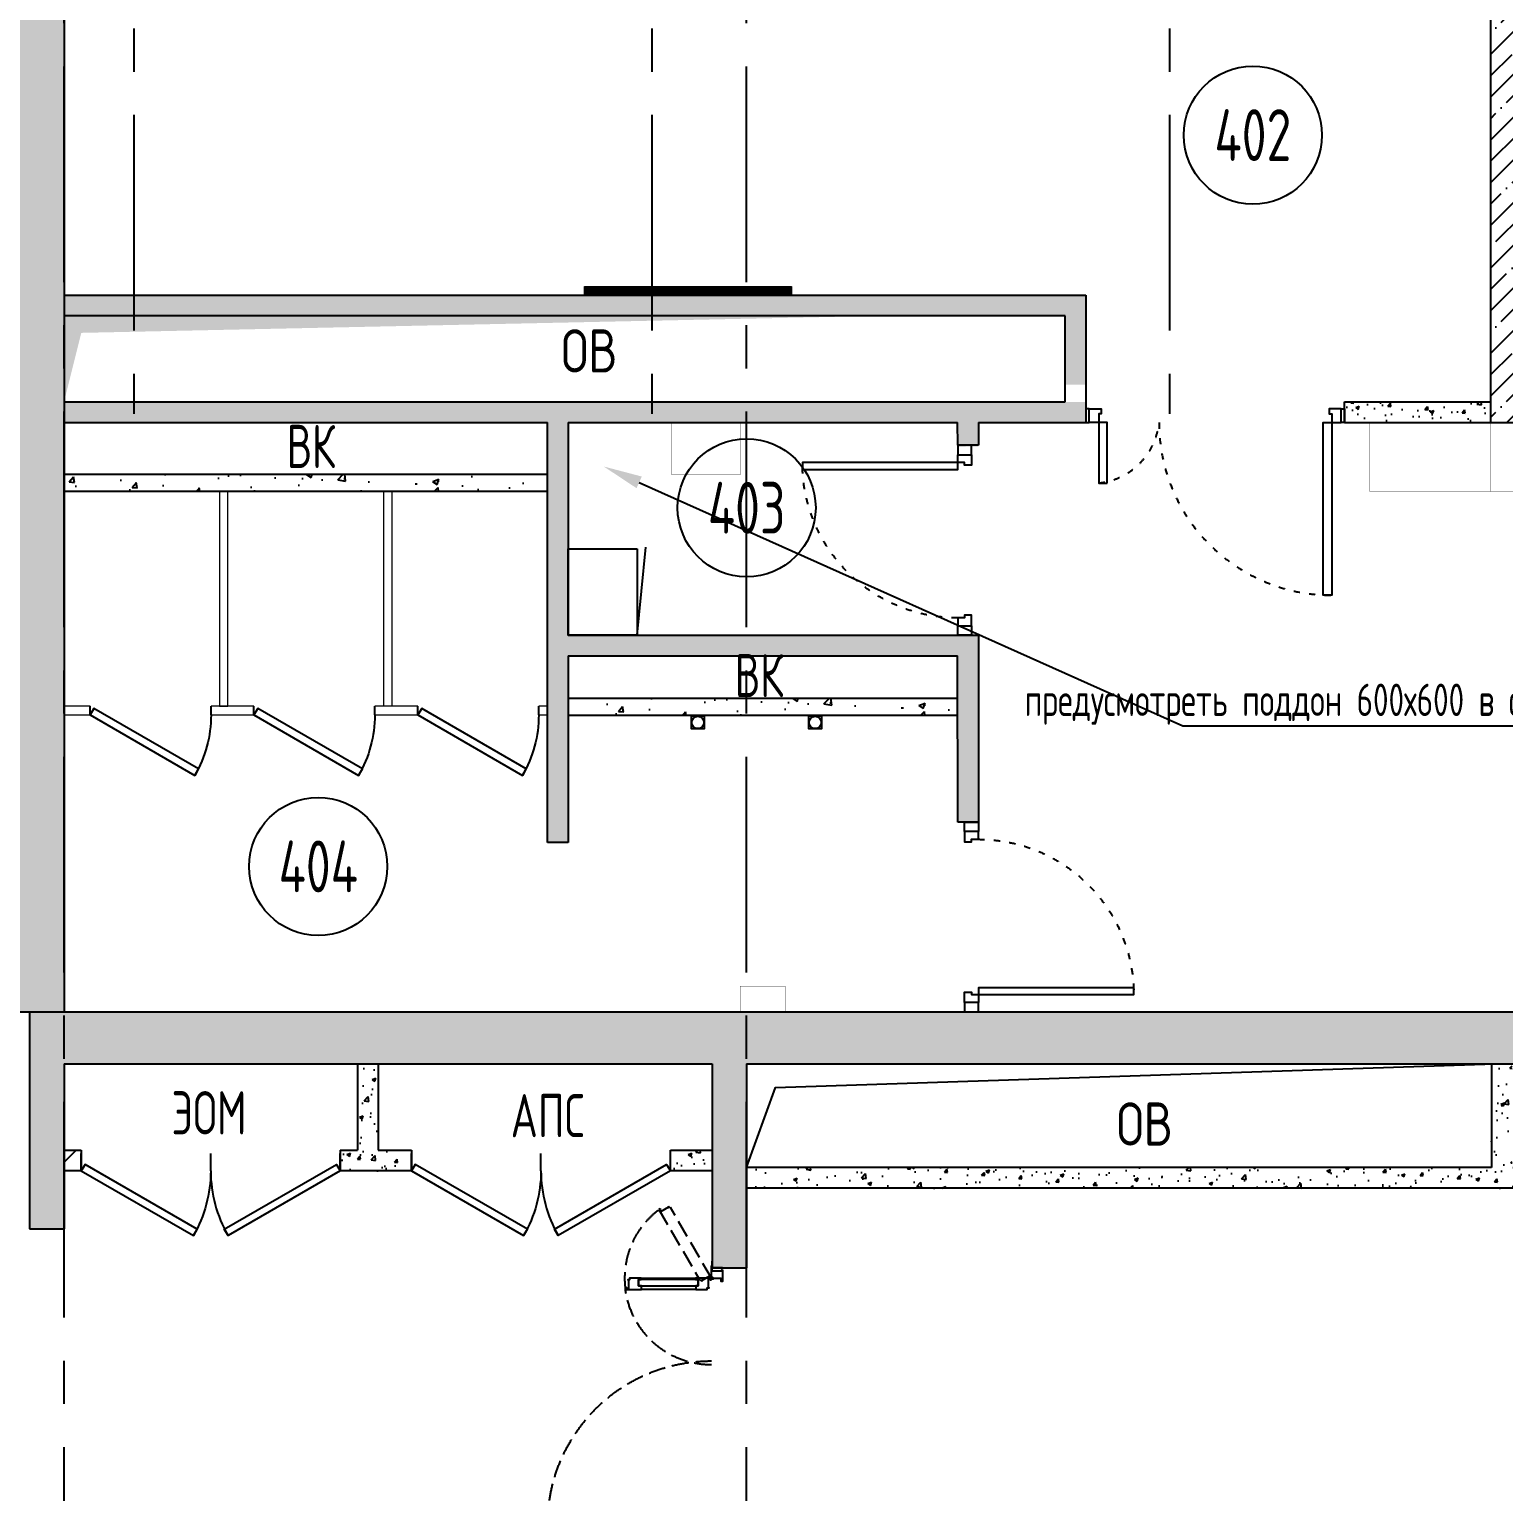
# Model space of a CAD drawing. Header units: millimetres. Extents: x -9318 to 9016603, y 0 to 838141.
# Drawn here: x 80797 to 89337, y 528794 to 537266 of the extents above; entities that cross this region are included whole.
import ezdxf
from ezdxf import colors
from ezdxf.entities.mleader import LeaderData, LeaderLine
from ezdxf.enums import TextEntityAlignment as Align
from ezdxf.math import Vec2, Vec3

# ---------------------------------------------------------------- set-up
doc = ezdxf.new("R2010")
doc.units = ezdxf.units.MM
for name, pattern in [('ACAD_ISO03W100', [30, 12, -18]), ('ADSK_Скрыто', [6, 3, -3]), ('CENTER', [2, 1.25, -0.25, 0.25, -0.25]), ('ГОСТ 2.303 4', [7, 5, -2, 0])]:
    doc.linetypes.add(name, pattern=pattern)
doc.layers.add('АР_Номер помещения', color=1, linetype='Continuous', lineweight=25)
doc.layers.add('ТХ_мебель передв', color=250, linetype='Continuous', lineweight=13)
doc.layers.add('ТХ_дозаторы', color=7, linetype='Continuous')
doc.layers.add('ТХ_обор_бытовое', color=14, linetype='Continuous')
doc.styles.add('ICOCPEUR', font='isocpeur.ttf')
doc.styles.add('ISOCPEUR', font='isocpeur.ttf', dxfattribs={"width": 0.7})
doc.linetypes.add('Ground1', pattern='A,12,[130,ltypeshp.shx,S=3,R=-150,X=0,Y=-2.598],3,[130,ltypeshp.shx,S=3,R=-150,X=0,Y=-2.598],3,[130,ltypeshp.shx,S=3,R=-150,X=0,Y=-2.598],0', length=18)
doc.linetypes.add('Ground2', pattern='A,12,[130,ltypeshp.shx,S=3,R=-210,X=0,Y=-2.598],3,[130,ltypeshp.shx,S=3,R=-210,X=0,Y=-2.598],3,[130,ltypeshp.shx,S=3,R=-210,X=0,Y=-2.598],0', length=18)
pattern_1 = [(50, (-131178.52, 456407.27), (215.17805, -18.82564), [22.5, -247.5]), (355, (-131178.52, 456407.27), (-41.6254, 225.65764), [18, -198]), (100.45144, (-131160.59, 456405.7), (173.55265, 206.832), [19.12206, -210.34263]), (46.1842, (-131178.52, 456467.27), (320.1724, -49.65578), [33.75, -371.25]), (96.63564, (-131151.84, 456463.14), (280.3986, 292.2356), [28.6831, -315.51413]), (351.18416, (-131178.52, 456467.27), (280.3986, 292.2356), [27, -297]), (21, (-131148.52, 456452.27), (179.07212, -120.78567), [22.5, -247.5]), (326, (-131148.52, 456452.27), (72.9946, 217.54501), [18, -198]), (71.45144, (-131133.6, 456442.2), (252.06671, 96.75935), [19.12206, -210.34263]), (37.5, (-131178.52, 456407.274), (3.647957, 99.868156), [0, -195.6, 0, -201, 0, -198.75]), (7.5, (-131178.52, 456407.27), (78.92086, 118.323514), [0, -114.6, 0, -191.1, 0, -75.75]), (327.5, (-131245.42, 456407.274), (160.14673, -6.766462), [0, -75, 0, -234, 0, -310.5]), (317.5, (-131275.42, 456407.27), (174.95585, 30.031495), [0, -97.5, 0, -155.4, 0, -220.5])]

# ---------------------------------------------------------------- blocks, each defined once
blk = doc.blocks.new('*U904')
at = {"color": 8}
for p, q in [((-700, 0), (-700, 50)), ((0, 0), (0, 50))]:
    blk.add_line(p, q, dxfattribs=at)
blk.add_lwpolyline([(0, 0), (-606.2, -350), (-628.1, -312.1), (-21.9, 37.9)], close=True, dxfattribs=at)
blk.add_arc((0, 0), 700, 180, 210, dxfattribs=at)
blk = doc.blocks.new('*U905')
at = {"color": 8}
for p, q in [((-700, 0), (-700, 50)), ((0, 0), (0, 50))]:
    blk.add_line(p, q, dxfattribs=at)
blk.add_lwpolyline([(0, 0), (-606.2, -350), (-628.1, -312.1), (-21.9, 37.9)], close=True, dxfattribs=at)
blk.add_arc((0, 0), 700, 180, 210, dxfattribs=at)
blk = doc.blocks.new('*U906')
at = {"color": 8}
for p, q in [((-700, 0), (-700, 50)), ((0, 0), (0, 50))]:
    blk.add_line(p, q, dxfattribs=at)
blk.add_lwpolyline([(0, 0), (-606.2, -350), (-628.1, -312.1), (-21.9, 37.9)], close=True, dxfattribs=at)
blk.add_arc((0, 0), 700, 180, 210, dxfattribs=at)
blk = doc.blocks.new('*U907')
at = {"color": 8}
for points in [[(-55, -80), (-55, 0), (-115, 0), (-115, -40), (-100, -40), (-100, -80), (-55, -80)], [(0, 0), (0, -80), (-55, -80), (-55, 0), (0, 0)], [(-1100, 0), (-1100, -80), (-1045, -80), (-1045, 0), (-1100, 0)], [(-1045, -80), (-1045, 0), (-985, 0), (-985, -40), (-1000, -40), (-1000, -80), (-1045, -80)]]:
    blk.add_lwpolyline(points, dxfattribs=at)
blk.add_lwpolyline([(-100, -80), (-100, -980), (-140, -980), (-140, -80)], close=True, dxfattribs=at)
at = {"color": 8, "linetype": 'ACAD_ISO03W100', "ltscale": 3}
blk.add_arc((-100, -80), 900, 180, 270, dxfattribs=at)
blk = doc.blocks.new('*U908')
at = {"color": 8}
blk.add_lwpolyline([(100, 80), (100, 980), (140, 980), (140, 80)], close=True, dxfattribs=at)
for points in [[(0, 0), (0, 80), (55, 80), (55, 0), (0, 0)], [(55, 80), (55, 0), (115, 0), (115, 40), (100, 40), (100, 80), (55, 80)], [(1045, 80), (1045, 0), (985, 0), (985, 40), (1000, 40), (1000, 80), (1045, 80)], [(1100, 0), (1100, 80), (1045, 80), (1045, 0), (1100, 0)]]:
    blk.add_lwpolyline(points, dxfattribs=at)
at = {"color": 8, "linetype": 'ACAD_ISO03W100', "ltscale": 3}
blk.add_arc((100, 80), 900, 0, 90, dxfattribs=at)
blk = doc.blocks.new('Полуторная_на лестницу')
at = {"color": 8}
for points in [[(75, 80), (75, 1080), (124.9, 1080), (124.9, 80)], [(1375.1, 430), (1375.1, 80), (1425, 80), (1425, 430)]]:
    blk.add_lwpolyline(points, close=True, dxfattribs=at)
for points in [[(0, 0), (0, 80), (20, 80), (20, 0), (0, 0)], [(20, 80), (20, 0), (90, 0), (90, 30), (75, 30), (75, 80), (20, 80)], [(1480, 80), (1480, 0), (1410, 0), (1410, 30), (1425, 30), (1425, 80), (1480, 80)], [(1500, 0), (1500, 80), (1480, 80), (1480, 0), (1500, 0)]]:
    blk.add_lwpolyline(points, dxfattribs=at)
at = {"color": 8, "linetype": 'ACAD_ISO03W100', "ltscale": 3}
for centre, radius, start, end in [((75, 80), 1000, 0, 90), ((1465.4, 39.6), 392.5, 95.90754, 174.09246)]:
    blk.add_arc(centre, radius, start, end, dxfattribs=at)
blk = doc.blocks.new('*U1122')
at = {"layer": 'АР_Номер помещения', "color": 8}
blk.add_circle((-21533.7, 852.7), 400, dxfattribs=at)
at = {"color": 8, "style": 'ISOCPEUR', "width": 0.7, "flags": 1}
blk.add_attdef('КАТЕГОРИЯ', (-499.2, -2092.2), '', height=250, dxfattribs=at)
at = {"layer": 'АР_Номер помещения', "color": 8, "style": 'ISOCPEUR', "width": 0.7}
blk.add_attdef('НОМЕР_ПОМЕЩЕНИЯ', text='', height=300, dxfattribs=at).set_placement((-21533.7, 852.7), align=Align.MIDDLE_CENTER)
blk = doc.blocks.new('*U492')
at = {"layer": 'АР_Номер помещения', "color": 8}
blk.add_circle((-21260.4, 2610.5), 400, dxfattribs=at)
at = {"color": 8, "style": 'ISOCPEUR', "width": 0.7, "flags": 1}
blk.add_attdef('КАТЕГОРИЯ', (-499.2, -2092.2), '', height=250, dxfattribs=at)
at = {"layer": 'АР_Номер помещения', "color": 8, "style": 'ISOCPEUR', "width": 0.7}
blk.add_attdef('НОМЕР_ПОМЕЩЕНИЯ', text='', height=300, dxfattribs=at).set_placement((-21260.4, 2610.5), align=Align.MIDDLE_CENTER)
blk = doc.blocks.new('*U490')
at = {"layer": 'АР_Номер помещения', "color": 8}
blk.add_circle((-17903.2, 348.5), 400, dxfattribs=at)
at = {"color": 8, "style": 'ISOCPEUR', "width": 0.7, "flags": 1}
blk.add_attdef('КАТЕГОРИЯ', (-499.2, -2092.2), '', height=250, dxfattribs=at)
at = {"layer": 'АР_Номер помещения', "color": 8, "style": 'ISOCPEUR', "width": 0.7}
blk.add_attdef('НОМЕР_ПОМЕЩЕНИЯ', text='', height=300, dxfattribs=at).set_placement((-17903.2, 348.5), align=Align.MIDDLE_CENTER)
blk = doc.blocks.new('_DotSmall')
at = {"color": 8, "linetype": 'ByBlock', "const_width": 0.5}
blk.add_lwpolyline([(-0.0625, 0, 1), (0.0625, 0, 1)], format="xyb", close=True, dxfattribs=at)
blk = doc.blocks.new('*U1175')
at = {"color": 8}
for p, q in [((-750, 0), (-750, 100)), ((0, 0), (0, 100))]:
    blk.add_line(p, q, dxfattribs=at)
blk.add_lwpolyline([(0, 0), (-649.5, -375), (-671.4, -337.1), (-21.9, 37.9)], close=True, dxfattribs=at)
blk.add_arc((0, 0), 750, 180, 210, dxfattribs=at)
blk = doc.blocks.new('*U1176')
at = {"color": 8}
for p, q in [((-750, 0), (-750, 100)), ((0, 0), (0, 100))]:
    blk.add_line(p, q, dxfattribs=at)
blk.add_lwpolyline([(0, 0), (-649.5, -375), (-671.4, -337.1), (-21.9, 37.9)], close=True, dxfattribs=at)
blk.add_arc((0, 0), 750, 180, 210, dxfattribs=at)
blk = doc.blocks.new('*U700')
at = {"color": 8}
for p, q in [((-96, -61), (-860.9, -61)), ((-863, -125), (-94, -125)), ((-94, -1425), (-409.9, -1425)), ((-411.9, -1489), (-96, -1489))]:
    blk.add_line(p, q, dxfattribs=at)
at = {"color": 8, "linetype": 'ГОСТ 2.303 4', "ltscale": 20}
for points in [[(-65.8, -90.1), (-60.3, -84.4), (-53.1, -91.4), (-52, -90.3), (-54.2, -88.1), (-17.3, -50.4), (-10.9, -56.7), (-15.2, -61.2), (-9.5, -66.7), (-4, -61), (-683.5, 601.4), (-689.1, 595.7), (-683.4, 590.2), (-679, 594.6), (-672.5, 588.3), (-709.3, 550.5), (-711.5, 552.7), (-712.6, 551.5), (-705.5, 544.5), (-711, 538.8)], [(-241, -1899.4), (-247.9, -1895.5), (-252.9, -1904.1), (-254.2, -1903.3), (-252.7, -1900.7), (-298.4, -1874.3), (-302.9, -1882.1), (-297.5, -1885.3), (-301.5, -1892.2), (-308.4, -1888.2), (-71.4, -1477.7), (-64.5, -1481.7), (-59.5, -1473.1), (-58.1, -1473.9), (-59.6, -1476.5), (-14, -1502.9), (-9.4, -1495), (-14.9, -1491.9), (-10.9, -1485), (-4, -1489)]]:
    blk.add_lwpolyline(points, close=True, dxfattribs=at)
at = {"color": 8}
for points in [[(60, -12), (60, -80), (52, -80), (52, -63), (5.6, -63), (5.6, -66), (4, -66), (4, -56), (-4, -56), (-4, 12), (0, 12), (0, 4), (-2.5, 4), (-2.4, -17), (56.2, -17), (56.2, -12)], [(-953, -69), (-953, -61), (-860.9, -61), (-860.9, -68.1), (-876.9, -68.1), (-876.9, -104), (-863, -104), (-863, -125), (-929, -125), (-929, -117.1), (-939, -117), (-939, -115.5), (-935.9, -115.5), (-935.9, -62.7), (-945, -62.7), (-945, -69)], [(-80, -104), (-876.9, -104), (-876.9, -68.1), (-80, -68.1)], [(-4, -69), (-4, -61), (-96, -61), (-96, -68.1), (-80, -68.1), (-80, -104), (-94, -104), (-94, -125), (-27.9, -125), (-27.9, -117.1), (-17.9, -117), (-17.9, -115.5), (-21, -115.5), (-21, -62.7), (-11.9, -62.7), (-11.9, -69)], [(-501.9, -1432.9), (-501.9, -1425), (-409.9, -1425), (-409.9, -1446), (-425.9, -1446), (-425.9, -1481.9), (-411.9, -1481.9), (-411.9, -1489), (-478, -1489), (-478, -1481), (-487.9, -1481), (-487.9, -1479.4), (-484.9, -1479.4), (-484.9, -1426.7), (-494, -1426.7), (-494, -1432.9)], [(-425.9, -1446), (-80, -1446), (-80, -1481.9), (-425.9, -1481.9)], [(-4, -1481), (-4, -1489), (-96, -1489), (-96, -1481.9), (-80, -1481.9), (-80, -1446), (-94, -1446), (-94, -1425), (-27.9, -1425), (-27.9, -1432.9), (-17.9, -1433), (-17.9, -1434.5), (-21, -1434.5), (-21, -1487.3), (-11.9, -1487.3), (-11.9, -1481)], [(60, -1538), (60, -1470), (52, -1470), (52, -1487), (5.6, -1487), (5.6, -1484), (4, -1484), (4, -1494), (-4, -1494), (-4, -1562), (0, -1562), (0, -1554), (-2.5, -1554), (-2.4, -1533), (56.2, -1533), (56.2, -1538)]]:
    blk.add_lwpolyline(points, close=True, dxfattribs=at)
at = {"color": 8, "linetype": 'Ground2'}
blk.add_lwpolyline([(0, 38.9), (0, 0), (60, 0)], dxfattribs=at)
at = {"color": 8, "linetype": 'Ground1'}
blk.add_lwpolyline([(60, -1550), (0, -1550), (0, -1588.9)], dxfattribs=at)
at = {"color": 8, "linetype": 'ГОСТ 2.303 4', "ltscale": 20}
for centre, radius, start, end in [((-4, -61), 949, 135.72975, 180.1036), ((-4, -61), 949, 180, 270), ((-4, -1489), 502, 90, 172.67471), ((-4, -1489), 501.1, 172.67471, 232.66071)]:
    blk.add_arc(centre, radius, start, end, dxfattribs=at)
blk = doc.blocks.new('*U778')
at = {"color": 8}
for p, q in [((-750, 0), (-750, 100)), ((0, 0), (0, 100))]:
    blk.add_line(p, q, dxfattribs=at)
blk.add_lwpolyline([(0, 0), (-649.5, -375), (-671.4, -337.1), (-21.9, 37.9)], close=True, dxfattribs=at)
blk.add_arc((0, 0), 750, 180, 210, dxfattribs=at)
blk = doc.blocks.new('*U779')
at = {"color": 8}
for p, q in [((-750, 0), (-750, 100)), ((0, 0), (0, 100))]:
    blk.add_line(p, q, dxfattribs=at)
blk.add_lwpolyline([(0, 0), (-649.5, -375), (-671.4, -337.1), (-21.9, 37.9)], close=True, dxfattribs=at)
blk.add_arc((0, 0), 750, 180, 210, dxfattribs=at)
blk = doc.blocks.new('A$C3da1b1ea')
at = {"color": 8, "lineweight": 0}
blk.add_lwpolyline([(0, 0), (50, 0), (50, -1200), (0, -1200), (0, 0)], dxfattribs=at)
blk = doc.blocks.new('У101')
at = {"layer": 'ТХ_мебель передв', "color": 8, "const_width": 2}
blk.add_lwpolyline([(341447.9, -227857.8), (342147.9, -227857.8), (342147.9, -228257.8), (341447.9, -228257.8)], close=True, dxfattribs=at)
blk = doc.blocks.new('Шкаф для ПУИ 500х400')
at = {"color": 8}
blk.add_line((400, 0), (450, -510), dxfattribs=at)
blk.add_lwpolyline([(400, -500), (400, 0), (0, 0), (0, -500)], close=True, dxfattribs=at)
blk = doc.blocks.new('У226')
at = {"color": 8, "ltscale": 0.1, "const_width": 2}
blk.add_lwpolyline([(291837.1, -218416.9), (292137.1, -218416.9), (292137.1, -218816.9), (291837.1, -218816.9)], close=True, dxfattribs=at)
blk = doc.blocks.new('У240')
at = {"layer": 'ТХ_обор_бытовое', "color": 8, "lineweight": 0, "ltscale": 100, "transparency": 33554687, "const_width": 2}
blk.add_lwpolyline([(259065, 2931.5), (259065, 3191.5), (259215, 3191.5), (259215, 2931.5)], close=True, dxfattribs=at)
blk = doc.blocks.new('A$C500e89c7')
at = {"color": 8, "ltscale": 100}
blk.add_circle((-36.5, 37.3), 35.3, dxfattribs=at)
at = {"layer": 'ТХ_дозаторы', "color": 8, "ltscale": 100}
blk.add_lwpolyline([(-73, 74.7), (0, 74.7), (0, 0), (-73, 0)], close=True, dxfattribs=at)

msp = doc.modelspace()

# ---------------------------------------------------------------- hatches: boundary and pattern name
at = {"ltscale": 100}
h = msp.add_hatch(dxfattribs=at)
h.set_pattern_fill('ANSI35', color=256, scale=700)
h.set_pattern_definition([(45, (-887755.71, 621612.85), (-123.743687, 123.743687), []), (45, (-887631.97, 621612.85), (-123.743687, 123.743687), [218.75, -43.75, 0, -43.75])])
h.paths.add_polyline_path([(115197.1, 543057.96), (80697.1, 543057.96), (80697.1, 539092.96), (80697.1, 538892.96), (80697.1, 531572.96), (80797.1, 531572.96), (80797.1, 530315.44), (80997.1, 530315.44), (80997.1, 531272.96), (84752.1, 531272.96), (84752.1, 530090.44), (84952.1, 530090.44), (84952.1, 531272.96), (91952.1, 531272.96), (91952.1, 531572.96), (80997.1, 531572.96), (80997.1, 542757.96), (115197.1, 542757.96)])
h = msp.add_hatch(dxfattribs=at)
h.set_pattern_fill('ANSI35', color=256, scale=700)
h.set_pattern_definition([(45, (-884940.71, 633547.5), (-123.743687, 123.743687), []), (45, (-884816.97, 633547.5), (-123.743687, 123.743687), [218.75, -43.75, 0, -43.75])])
h.paths.add_polyline_path([(89562.1, 542757.96), (89262.1, 542757.96), (89262.1, 534987.6), (89562.1, 534987.6)])
h = msp.add_hatch(dxfattribs=at)
h.set_pattern_fill('AR-CONC', color=256, scale=30)
h.set_pattern_definition([(50, (-131178.52, 456507.27), (215.17805, -18.82564), [22.5, -247.5]), (355, (-131178.52, 456507.27), (-41.6254, 225.65764), [18, -198]), (100.45144, (-131160.59, 456505.7), (173.55265, 206.832), [19.12206, -210.34263]), (46.1842, (-131178.52, 456567.27), (320.1724, -49.65578), [33.75, -371.25]), (96.63564, (-131151.84, 456563.14), (280.3986, 292.2356), [28.6831, -315.51413]), (351.18416, (-131178.52, 456567.27), (280.3986, 292.2356), [27, -297]), (21, (-131148.52, 456552.27), (179.07212, -120.78567), [22.5, -247.5]), (326, (-131148.52, 456552.27), (72.9946, 217.54501), [18, -198]), (71.45144, (-131133.6, 456542.2), (252.06671, 96.75935), [19.12206, -210.34263]), (37.5, (-131178.52, 456507.274), (3.647957, 99.868156), [0, -195.6, 0, -201, 0, -198.75]), (7.5, (-131178.52, 456507.27), (78.92086, 118.323514), [0, -114.6, 0, -191.1, 0, -75.75]), (327.5, (-131245.42, 456507.274), (160.14673, -6.766462), [0, -75, 0, -234, 0, -310.5]), (317.5, (-131275.42, 456507.27), (174.95585, 30.031495), [0, -97.5, 0, -155.4, 0, -220.5])])
h.paths.add_polyline_path([(86916.64, 535725.74), (81402.03, 535725.74), (81402.03, 535605.74), (86796.64, 535605.74), (86796.64, 535207.6), (86916.64, 535207.6)])
h.paths.add_polyline_path([(81402.03, 535725.74), (80997.1, 535725.74), (80997.1, 535605.74), (81402.03, 535605.74)])
at = {"linetype": 'ADSK_Скрыто', "lineweight": 9}
msp.add_hatch(color=256, dxfattribs=at).paths.add_polyline_path([(80997.08, 535107.63), (81097.08, 535507.63), (85797.08, 535607.63), (80997.08, 535607.63)])
at = {"ltscale": 100}
h = msp.add_hatch(dxfattribs=at)
h.set_pattern_fill('AR-CONC', color=256, scale=30)
h.set_pattern_definition(pattern_1)
h.paths.add_polyline_path([(86294.39, 533755.99), (83917.42, 533755.99), (83917.42, 534987.6), (86174.51, 534987.6), (86174.82, 534847.13), (86294.82, 534847.42), (86294.51, 534987.6), (86916.57, 534987.6), (86916.7, 535107.6), (81149.83, 535107.67), (80997.1, 535107.67), (80997.1, 534987.72), (83797.42, 534987.6), (83797.42, 532553.69), (83912.56, 532553.69), (83917.42, 532558.55), (83917.42, 533635.99), (86174.43, 533635.99), (86174.82, 532672.93), (86294.82, 532672.98)])
h = msp.add_hatch(dxfattribs=at)
h.set_pattern_fill('AR-CONC', color=256, scale=30)
h.set_pattern_definition(pattern_1)
h.paths.add_polyline_path([(89262.1, 535107.6), (88406.62, 535107.6), (88406.64, 534987.6), (89262.1, 534987.6)])
h = msp.add_hatch(dxfattribs=at)
h.set_pattern_fill('AR-CONC', color=256, scale=2)
h.set_pattern_definition([(50, (-399102.3, 364239.42), (364.36934, -31.87817), [38.1, -419.1]), (355, (-399102.3, 364239.4), (-70.48684, 382.1137), [30.48, -335.28117]), (100.451445, (-399071.94, 364236.76), (293.8825, 350.2355), [32.38002, -356.1805]), (46.1842, (-399102.3, 364341), (542.1581, -84.08466), [57.15, -628.65]), (96.63556, (-399057.1, 364334), (474.80827, 494.85225), [48.57005, -534.2712]), (351.18415, (-399102.3, 364341), (474.80827, 494.85225), [45.71993, -502.91946]), (21, (-399051.5, 364315.62), (303.22878, -204.5304), [38.1, -419.1]), (326, (-399051.5, 364315.6), (123.60406, 368.37593), [30.48, -335.28]), (71.451445, (-399026.23, 364298.57), (426.83284, 163.84554), [32.38002, -356.17988]), (37.5, (-399102.3, 364239.42), (6.177207, 169.110078), [0, -331.216, 0, -340.36, 0, -336.55]), (7.5, (-399102.3, 364239.42), (133.639325, 200.36115), [0, -194.056, 0, -323.596, 0, -128.27]), (327.5, (-399215.59, 364239.42), (271.18119, -11.457488), [0, -127, 0, -396.24, 0, -525.78]), (317.5, (-399266.39, 364239.42), (296.25836, 50.85298), [0, -165.1, 0, -263.144, 0, -373.38])])
h.paths.add_polyline_path([(83797.42, 534689), (80997.1, 534688.75), (80997.09, 534588.75), (83797.42, 534589)])
h = msp.add_hatch(dxfattribs=at)
h.set_pattern_fill('AR-CONC', color=256, scale=2)
h.set_pattern_definition([(50, (-396285.35, 362941.27), (364.36934, -31.87817), [38.1, -419.1]), (355, (-396285.35, 362941.27), (-70.48684, 382.1137), [30.48, -335.28117]), (100.451445, (-396254.98, 362938.62), (293.8825, 350.2355), [32.38002, -356.1805]), (46.1842, (-396285.35, 363042.87), (542.1581, -84.08466), [57.15, -628.65]), (96.63556, (-396240.17, 363035.87), (474.80827, 494.85225), [48.57005, -534.2712]), (351.18415, (-396285.35, 363042.9), (474.80827, 494.85225), [45.71993, -502.91946]), (21, (-396234.55, 363017.47), (303.22878, -204.5304), [38.1, -419.1]), (326, (-396234.55, 363017.47), (123.60406, 368.37593), [30.48, -335.28]), (71.451445, (-396209.28, 363000.43), (426.83284, 163.84554), [32.38002, -356.17988]), (37.5, (-396285.35, 362941.27), (6.177207, 169.110078), [0, -331.216, 0, -340.36, 0, -336.55]), (7.5, (-396285.35, 362941.27), (133.639325, 200.36115), [0, -194.056, 0, -323.596, 0, -128.27]), (327.5, (-396398.63, 362941.27), (271.18119, -11.457488), [0, -127, 0, -396.24, 0, -525.78]), (317.5, (-396449.43, 362941.27), (296.25836, 50.85298), [0, -165.1, 0, -263.144, 0, -373.38])])
h.paths.add_polyline_path([(86174.53, 533390.85), (83917.42, 533390.61), (83917.41, 533290.61), (86174.57, 533290.85)])
h = msp.add_hatch(dxfattribs=at)
h.set_pattern_fill('AR-CONC', color=256, scale=30)
h.set_pattern_definition(pattern_1)
h.paths.add_polyline_path([(84510.35, 530771.75), (84510.35, 530651.75), (84751.98, 530651.75), (84752.22, 530771.75)])
h.paths.add_polyline_path([(83010.35, 530651.75), (83010.35, 530771.75), (82817.1, 530771.75), (82817.1, 531272.96), (82697.1, 531272.96), (82697.1, 530771.75), (82597.21, 530771.75), (82596.99, 530651.75)])
h = msp.add_hatch(dxfattribs=at)
h.set_pattern_fill('AR-CONC', color=256, scale=30)
h.set_pattern_definition(pattern_1)
h.paths.add_polyline_path([(89387.1, 530671.75), (89387.1, 531272.96), (89267.1, 531272.3), (89267.1, 530671.75), (84952.15, 530671.75), (84952.1, 530551.75), (89757.1, 530551.75), (89757.1, 531272.96), (89637.1, 531272.96), (89637.1, 530671.75)])
h = msp.add_hatch(dxfattribs=at)
h.set_pattern_fill('ANSI32', color=256, scale=500)
h.set_pattern_definition([(45, (-885386.84, 603853.26), (-132.58252, 132.58252), []), (45, (-885298.45, 603853.26), (-132.58252, 132.58252), [])])
h.paths.add_polyline_path([(81097.1, 530771.75), (80997.1, 530771.75), (80997.1, 530651.75), (81097.1, 530651.75)])

# ---------------------------------------------------------------- linework, layer by layer
at = {"linetype": 'CENTER', "ltscale": 1000}
for p, q in [((81402.03, 590770.43), (81402.03, 535038.08)), ((84402.03, 590770.43), (84402.03, 535038.08)), ((87402.03, 590770.43), (87402.03, 535038.08)), ((80997.1, 509801.69), (80997.1, 544109.16)), ((84952.1, 509801.69), (84952.1, 544109.16)), ((51268.34, 531572.96), (134865.51, 531572.96))]:
    msp.add_line(p, q, dxfattribs=at)
at = {"ltscale": 100}
for p, q in [((80997.1, 542757.96), (80997.1, 531572.96)), ((89262.1, 542757.96), (89262.1, 534987.6)), ((86916.64, 535725.74), (86916.64, 535107.6)), ((86796.64, 535107.6), (86796.64, 535605.74)), ((89262.1, 534987.6), (89562.1, 534987.6)), ((80697.1, 531572.96), (80797.1, 531572.96)), ((80797.1, 531572.96), (80797.1, 530315.44)), ((80997.1, 531572.96), (91952.1, 531572.96)), ((80997.1, 531272.96), (80997.1, 530315.44)), ((80997.1, 531272.96), (84752.1, 531272.96)), ((84752.1, 531272.96), (84752.1, 530090.44)), ((84952.1, 531272.96), (91952.1, 531272.96)), ((84952.1, 531272.96), (84952.1, 530090.44)), ((89267.1, 531272.96), (89267.1, 530671.75)), ((89267.1, 530671.75), (84952.1, 530671.75)), ((89757.1, 530551.75), (84952.1, 530551.75)), ((80797.1, 530315.44), (80997.1, 530315.44)), ((84752.1, 530090.44), (84952.1, 530090.44))]:
    msp.add_line(p, q, dxfattribs=at)
for points in [[(80997.1, 535725.74), (86916.64, 535725.74)], [(86796.64, 535605.74), (80997.1, 535605.74)], [(80997.1, 535107.6), (86796.64, 535107.6)], [(86916.64, 535107.6), (86916.64, 534987.6)], [(88416.64, 534987.6), (88416.62, 535107.6)], [(88416.62, 535107.6), (89262.1, 535107.6)], [(80997.1, 534987.6), (83797.42, 534987.6)], [(83797.42, 532553.69), (83797.42, 534987.6)], [(83917.42, 534987.66), (86174.51, 534987.66)], [(83917.42, 534987.6), (83917.42, 533755.99)], [(86174.82, 534855.99), (86174.51, 534987.6)], [(86294.51, 534987.6), (86294.82, 534856.28)], [(86294.51, 534987.6), (86916.64, 534987.6)], [(88416.64, 534987.6), (89262.1, 534987.6)], [(86294.82, 534856.28), (86174.82, 534855.99)], [(80997.1, 534688.75), (83797.42, 534688.75)], [(83797.42, 534588.75), (80997.1, 534588.75)], [(83917.42, 533755.99), (86294.38, 533755.99)], [(86294.38, 533755.99), (86294.82, 532672.98)], [(83917.42, 533635.99), (83917.42, 532553.69)], [(83917.42, 533635.99), (86174.43, 533635.99)], [(86174.82, 532672.93), (86174.43, 533635.99)], [(83917.42, 533390.61), (86174.53, 533390.85)], [(86174.57, 533290.85), (83917.42, 533290.61)], [(86294.82, 532672.98), (86174.82, 532672.93)], [(83917.42, 532553.69), (83797.42, 532553.69)], [(82697.1, 531272.96), (82697.1, 530771.75)], [(82817.1, 531272.96), (82817.1, 530771.75)], [(84952.1, 530671.75), (85119, 531135.27), (89287.1, 531272.96)], [(80997.1, 530771.75), (81097.1, 530771.75)], [(81097.1, 530771.75), (81097.1, 530651.75)], [(82597.1, 530771.75), (82697.1, 530771.75)], [(83010.35, 530771.75), (83010.35, 530651.75), (82597.1, 530651.75)], [(82597.1, 530771.75), (82597.1, 530651.75)], [(82817.1, 530771.75), (83010.35, 530771.75)], [(84510.35, 530771.75), (84752.1, 530771.75)], [(84752.1, 530651.75), (84510.35, 530651.75), (84510.35, 530771.75)], [(81097.1, 530651.75), (80997.1, 530651.75)]]:
    msp.add_lwpolyline(points, dxfattribs=at)
at = {"const_width": 50}
msp.add_lwpolyline([(85212.22, 535750.74), (84012.22, 535750.74)], dxfattribs=at)
at = {"lineweight": 0}
for points in [[(81947.1, 534588.75), (81897.1, 534588.75), (81897.1, 533343.75), (81947.1, 533343.75)], [(81148.9, 533293.75), (81148.9, 533343.75), (80997.1, 533343.75), (80997.1, 533293.75)], [(82097.42, 533293.75), (82097.42, 533343.75), (81848.9, 533343.75), (81848.9, 533293.75)], [(83047.42, 533293.75), (83047.42, 533343.75), (82797.42, 533343.75), (82797.42, 533293.75)], [(83797.42, 533293.75), (83797.42, 533343.75), (83747.42, 533343.75), (83747.42, 533293.75)]]:
    msp.add_lwpolyline(points, close=True, dxfattribs=at)
msp.add_lwpolyline([(82897.42, 533343.75), (82897.42, 534588.75), (82847.42, 534588.75), (82847.42, 533343.75)], dxfattribs=at)

# ---------------------------------------------------------------- block references
ref = msp.add_blockref('*U490', (105788.21, 536305))
ref.add_attrib('НОМЕР_ПОМЕЩЕНИЯ', '402', dxfattribs={"layer": 'АР_Номер помещения', "color": 8, "height": 300, "style": 'ISOCPEUR', "width": 0.7}).set_placement((87885, 536653.45), align=Align.MIDDLE_CENTER)
at = {"lineweight": 0, "rotation": 90}
msp.add_blockref('A$C3da1b1ea', (84012.22, 535725.74), dxfattribs=at)
for name, p, rotation in [('Полуторная_на лестницу', (88416.64, 535067.6), 180), ('У226', (303334.28, 826824.67), 270), ('У240', (88106.53, 272507.99), 90)]:
    msp.add_blockref(name, p, dxfattribs=dict(rotation=rotation))
for name, p in [('У101', (-252885.81, 762845.38)), ('У101', (-252185.81, 762845.38)), ('*U1175', (82597.1, 530651.75)), ('*U778', (84510.35, 530651.75))]:
    msp.add_blockref(name, p)
ref = msp.add_blockref('*U492', (106212.45, 531883.62))
ref.add_attrib('НОМЕР_ПОМЕЩЕНИЯ', '403', dxfattribs={"layer": 'АР_Номер помещения', "color": 8, "height": 300, "style": 'ISOCPEUR', "width": 0.7}).set_placement((84952.1, 534494.13), align=Align.MIDDLE_CENTER)
at = {"xscale": -1}
for name, p, rotation in [('*U908', (86254.82, 534855.99), 90), ('Шкаф для ПУИ 500х400', (83917.42, 533755.94), 180), ('*U907', (86214.82, 531572.96), 90), ('*U700', (84752.1, 528540.44), 180)]:
    msp.add_blockref(name, p, dxfattribs=dict(at, rotation=rotation))
at = {"lineweight": 30, "xscale": -1}
for name, p in [('*U906', (81148.9, 533293.75)), ('*U905', (82097.42, 533293.75)), ('*U904', (83047.42, 533293.75))]:
    msp.add_blockref(name, p, dxfattribs=at)
at = {"ltscale": 100}
for p in [(84705.51, 533213.17), (85385.71, 533213.17)]:
    msp.add_blockref('A$C500e89c7', p, dxfattribs=at)
ref = msp.add_blockref('*U1122', (104003.91, 531563.21))
ref.add_attrib('НОМЕР_ПОМЕЩЕНИЯ', '404', dxfattribs={"layer": 'АР_Номер помещения', "color": 8, "height": 300, "style": 'ISOCPEUR', "width": 0.7}).set_placement((82470.23, 532415.93), align=Align.MIDDLE_CENTER)
at = {"xscale": -1}
for name, p in [('*U1176', (81097.1, 530651.75)), ('*U779', (83010.35, 530651.75))]:
    msp.add_blockref(name, p, dxfattribs=at)

# ---------------------------------------------------------------- texts
at = {"ltscale": 100, "char_height": 250, "attachment_point": 5, "line_spacing_factor": 0.7, "style": 'ICOCPEUR'}
for s, insert in [('\\A1;{\\W0.8;ОВ}', (84040, 535403)), ('\\A1;{\\W0.7;ВК}', (82427.44, 534849.59)), ('\\A1;{\\W0.7;ВК}', (85024.07, 533521.72)), ('\\A1;{\\W0.8;ОВ}', (87257.89, 530923.46))]:
    msp.add_mtext(s, dxfattribs=dict(at, insert=insert))
at = {"ltscale": 100, "char_height": 250, "attachment_point": 5, "style": 'ICOCPEUR'}
for s, insert in [('\\A1;{\\W0.7;ЭОМ}', (81837.45, 530988.27)), ('\\A1;{\\W0.7;АПС}', (83799.91, 530971.6))]:
    msp.add_mtext(s, dxfattribs=dict(at, insert=insert))

# ---------------------------------------------------------------- leaders
ml = msp.add_multileader_mtext('Standard')
ml.set_content('+13,200', color=8, style='ISOCPEUR')
ml.set_leader_properties(color=8, linetype='Continuous', lineweight=-1)
ml.set_arrow_properties(name='DOTSMALL')
ml.build(insert=Vec2(0, 0))
ml.multileader.update_dxf_attribs({"has_text_frame": 1, "text_left_attachment_type": 4, "text_right_attachment_type": 4, "dogleg_length": 100, "arrow_head_size": 180})
ctx = ml.context
ctx.base_point, ctx.char_height, ctx.arrow_head_size, ctx.landing_gap_size, ctx.plane_origin = Vec3(93068.63, 826103.47), 250, 180, 50, Vec3(90907.41, 825512.23)
ctx.left_attachment, ctx.right_attachment = 4, 4
notes = []
notes.append((ctx, [(0, (0, 0, 0), (0, 0), (1, 0), 1, [])]))
ctx.mtext.insert, ctx.mtext.width, ctx.mtext.line_spacing_style, ctx.mtext.flow_direction = Vec3(93118.63, 826436.81), 852.697, 2, 5
ml = msp.add_multileader_mtext('Standard')
ml.set_content('+11,550', color=8, style='ISOCPEUR')
ml.set_leader_properties(color=8, linetype='Continuous', lineweight=-1)
ml.set_arrow_properties(name='DOTSMALL')
ml.build(insert=Vec2(0, 0))
ml.multileader.update_dxf_attribs({"has_text_frame": 1, "text_left_attachment_type": 4, "text_right_attachment_type": 4, "dogleg_length": 100, "arrow_head_size": 180})
ctx = ml.context
ctx.base_point, ctx.char_height, ctx.arrow_head_size, ctx.landing_gap_size, ctx.plane_origin = Vec3(88068.63, 825358.47), 250, 180, 50, Vec3(85907.41, 824767.23)
ctx.left_attachment, ctx.right_attachment = 4, 4
notes.append((ctx, [(0, (0, 0, 0), (0, 0), (1, 0), 1, [])]))
ctx.mtext.insert, ctx.mtext.width, ctx.mtext.line_spacing_style, ctx.mtext.flow_direction = Vec3(88118.63, 825691.81), 852.697, 2, 5
ml = msp.add_multileader_mtext('Standard')
ml.set_content('+13,700', color=8, style='ISOCPEUR')
ml.set_leader_properties(color=8, linetype='Continuous', lineweight=-1)
ml.set_arrow_properties(name='DOTSMALL')
ml.build(insert=Vec2(0, 0))
ml.multileader.update_dxf_attribs({"has_text_frame": 1, "text_left_attachment_type": 4, "text_right_attachment_type": 4, "dogleg_length": 100, "arrow_head_size": 180})
ctx = ml.context
ctx.base_point, ctx.char_height, ctx.arrow_head_size, ctx.landing_gap_size, ctx.plane_origin = Vec3(118053.07, 658154.33), 250, 180, 50, Vec3(117803.7, 657493.51)
ctx.left_attachment, ctx.right_attachment = 4, 4
notes.append((ctx, [(0, (0, 0, 0), (0, 0), (1, 0), 1, [])]))
ctx.mtext.insert, ctx.mtext.width, ctx.mtext.line_spacing_style, ctx.mtext.flow_direction = Vec3(118103.07, 658487.66), 852.697, 2, 5
ml = msp.add_multileader_mtext('Standard')
ml.set_content('+15,850', color=8, style='ISOCPEUR')
ml.set_leader_properties(color=8, linetype='Continuous', lineweight=-1)
ml.set_arrow_properties(name='DOTSMALL')
ml.build(insert=Vec2(0, 0))
ml.multileader.update_dxf_attribs({"has_text_frame": 1, "text_left_attachment_type": 4, "text_right_attachment_type": 4, "dogleg_length": 100, "arrow_head_size": 180})
ctx = ml.context
ctx.base_point, ctx.char_height, ctx.arrow_head_size, ctx.landing_gap_size, ctx.plane_origin = Vec3(116043.29, 652621.27), 250, 180, 50, Vec3(116522.41, 649668.82)
ctx.left_attachment, ctx.right_attachment = 4, 4
notes.append((ctx, [(0, (0, 0, 0), (0, 0), (1, 0), 1, [])]))
ctx.mtext.insert, ctx.mtext.width, ctx.mtext.line_spacing_style, ctx.mtext.flow_direction = Vec3(116093.29, 652954.61), 852.697, 2, 5
ml = msp.add_multileader_mtext('Standard')
ml.set_content('+9,800', color=8, style='ISOCPEUR')
ml.set_leader_properties(color=8, linetype='Continuous', lineweight=-1)
ml.set_arrow_properties(name='DOTSMALL')
ml.build(insert=Vec2(0, 0))
ml.multileader.update_dxf_attribs({"has_text_frame": 1, "text_left_attachment_type": 4, "text_right_attachment_type": 4, "dogleg_length": 100, "arrow_head_size": 180})
ctx = ml.context
ctx.base_point, ctx.char_height, ctx.arrow_head_size, ctx.landing_gap_size, ctx.plane_origin = Vec3(118053.07, 538154.33), 250, 180, 50, Vec3(117803.7, 537493.51)
ctx.left_attachment, ctx.right_attachment = 4, 4
notes.append((ctx, [(0, (0, 0, 0), (0, 0), (1, 0), 1, [])]))
ctx.mtext.insert, ctx.mtext.width, ctx.mtext.line_spacing_style, ctx.mtext.flow_direction = Vec3(118103.07, 538487.66), 852.697, 2, 5
ml = msp.add_multileader_mtext('Standard')
ml.set_content('\\pxsm1,qc;{\\C8;предусмотреть поддон 600х600 в строительном исполнении}', color=7, style='ISOCPEUR')
ml.set_leader_properties(color=8, lineweight=25)
ml.build(insert=Vec2(0, 0))
ml.multileader.update_dxf_attribs({"text_left_attachment_type": 6, "text_right_attachment_type": 6, "dogleg_length": 150, "arrow_head_size": 225, "scale": 75})
ctx = ml.context
ctx.base_point, ctx.scale, ctx.char_height, ctx.arrow_head_size, ctx.landing_gap_size, ctx.plane_origin = Vec3(87628.33, 533231.2, -0.56), 75, 187.5, 225, 150, Vec3(113290.93, 518645.84, -0.56)
ctx.left_attachment, ctx.right_attachment, ctx.text_align_type = 6, 6, 1
notes.append((ctx, [(0, (1, 1, 0), (87478.33, 533231.2, -0.56), (1, 0), 150, [(1, [(84124.03, 534733.37, -0.56)], 0, [])])]))
ctx.mtext.insert, ctx.mtext.width, ctx.mtext.defined_height, ctx.mtext.alignment, ctx.mtext.line_spacing_factor, ctx.mtext.flow_direction = Vec3(89064.58, 533474.95, -0.56), 2623.5252, 2263.28, 2, 0.8, 5
ml = msp.add_multileader_mtext('Standard')
ml.set_content('+11,750', color=8, style='ISOCPEUR')
ml.set_leader_properties(color=8, linetype='Continuous', lineweight=-1)
ml.set_arrow_properties(name='DOTSMALL')
ml.build(insert=Vec2(0, 0))
ml.multileader.update_dxf_attribs({"has_text_frame": 1, "text_left_attachment_type": 4, "text_right_attachment_type": 4, "dogleg_length": 100, "arrow_head_size": 180})
ctx = ml.context
ctx.base_point, ctx.char_height, ctx.arrow_head_size, ctx.landing_gap_size, ctx.plane_origin = Vec3(116043.29, 532621.27), 250, 180, 50, Vec3(116522.41, 529668.82)
ctx.left_attachment, ctx.right_attachment = 4, 4
notes.append((ctx, [(0, (0, 0, 0), (0, 0), (1, 0), 1, [])]))
ctx.mtext.insert, ctx.mtext.width, ctx.mtext.line_spacing_style, ctx.mtext.flow_direction = Vec3(116093.29, 532954.61), 852.697, 2, 5
for ctx, leaders in notes:
    for number, flags, end, landing, length, lines in leaders:
        leader = LeaderData()
        leader.index, (leader.has_last_leader_line, leader.has_dogleg_vector, leader.attachment_direction) = number, flags
        leader.last_leader_point, leader.dogleg_vector, leader.dogleg_length = Vec3(end), Vec3(landing), length
        for number, points, colour, breaks in lines:
            line = LeaderLine()
            line.index, line.vertices, line.color, line.breaks = number, Vec3.list(points), colors.encode_raw_color(colour), breaks
            leader.lines.append(line)
        ctx.leaders.append(leader)

doc.saveas('drawing.dxf')
